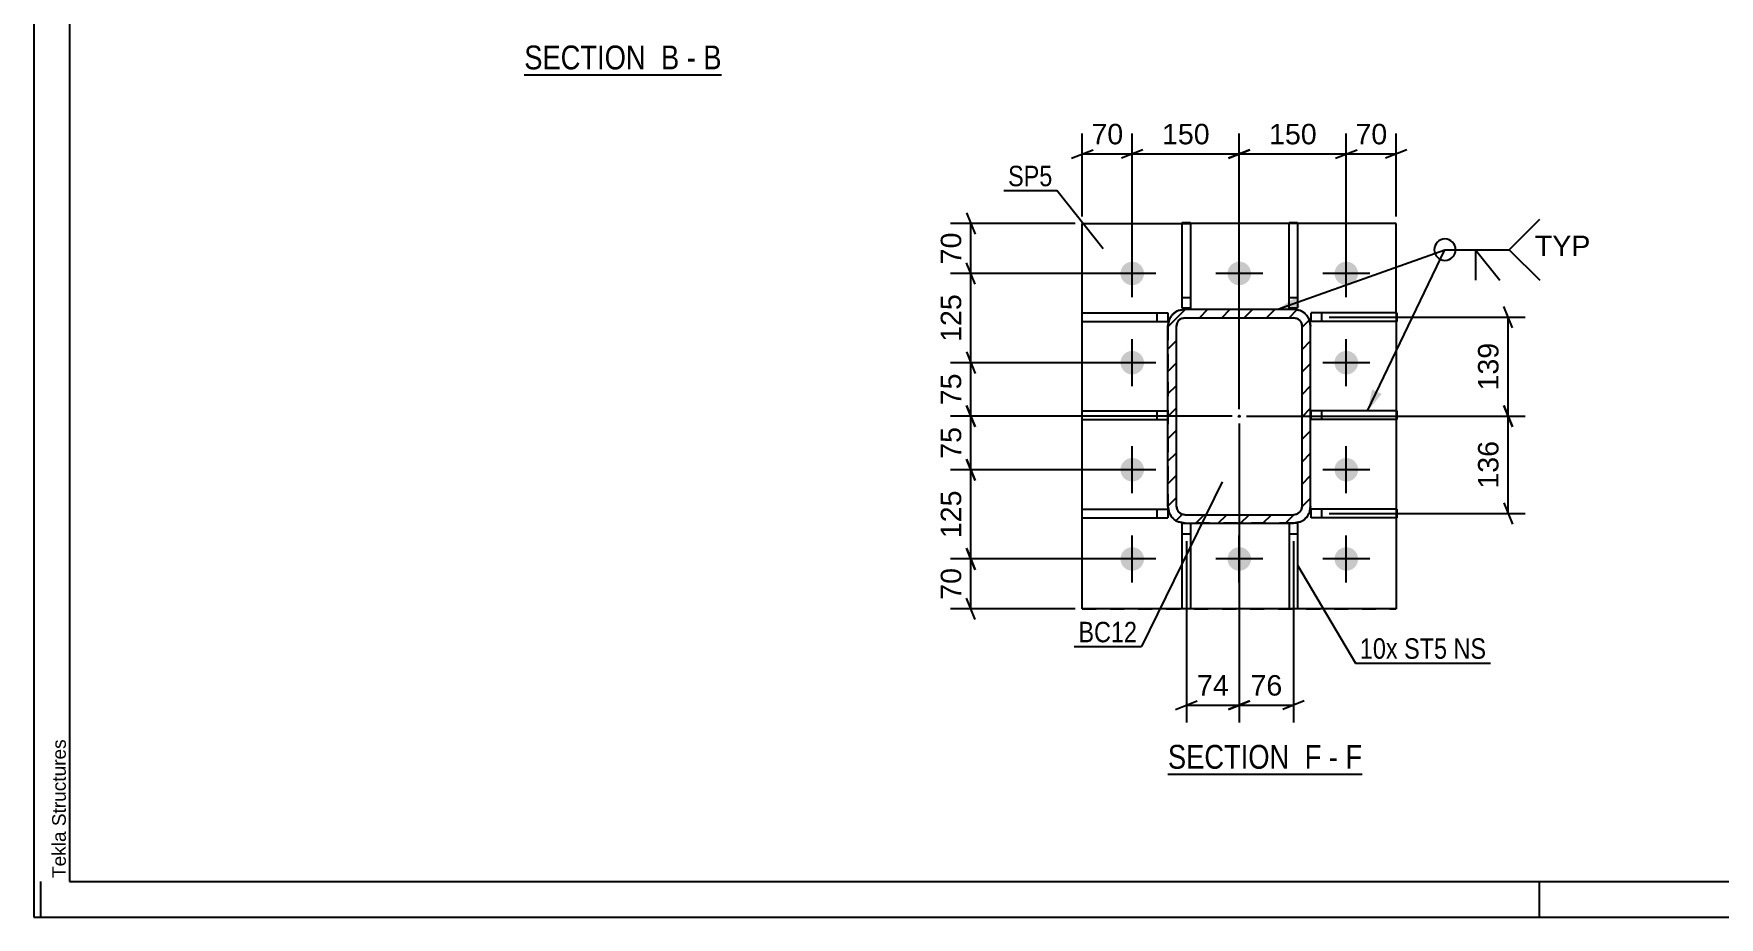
# Model space of a CAD drawing. Header units: millimetres. Extents: x 0 to 841, y 0 to 1249.
# Drawn here: x 0 to 236.2, y 0 to 123.8 of the extents above; entities that cross this region are included whole.
import ezdxf

# ---------------------------------------------------------------- set-up
doc = ezdxf.new("R2010")
doc.units = ezdxf.units.MM
doc.linetypes.add('DXK_LINE_DOT2', pattern=[3.9198, 1.9599, -1.9599])
doc.linetypes.add('DXK_LINE_DOT3', pattern=[5.9187, 2.979, -0.9799, 0.9799, -0.9799])
doc.styles.add('Arial', font='ARIAL.TTF', dxfattribs={"height": 0.2})
doc.styles.add('Arial Narrow', font='ARIALN.TTF', dxfattribs={"height": 0.2})

# ---------------------------------------------------------------- blocks, each defined once
blk = doc.blocks.new('Unknown-284856767-18 - 4342')
at = {"color": 6, "linetype": 'Continuous'}
blk.add_line((68.75, 118.04), (96.4, 118.04), dxfattribs=at)
at = {"color": 0, "linetype": 'Continuous'}
blk.add_wipeout([(86.86, 118.79), (86.86, 122.29), (68.75, 122.29), (68.75, 118.79)], dxfattribs=at)
at = {"color": 7, "linetype": 'Continuous', "style": 'Arial Narrow'}
blk.add_text('SECTION ', height=3.34, dxfattribs=at).set_placement((68.75, 118.79))
at = {"color": 0, "linetype": 'Continuous'}
blk.add_wipeout([(90.47, 118.79), (90.47, 122.29), (87.91, 122.29), (87.91, 118.79)], dxfattribs=at)
at = {"color": 7, "linetype": 'Continuous', "style": 'Arial Narrow'}
blk.add_text('B', height=3.34, dxfattribs=at).set_placement((87.91, 118.79))
at = {"color": 0, "linetype": 'Continuous'}
blk.add_wipeout([(92.79, 118.79), (92.79, 122.29), (91.52, 122.29), (91.52, 118.79)], dxfattribs=at)
at = {"color": 7, "linetype": 'Continuous', "style": 'Arial Narrow'}
blk.add_text('-', height=3.34, dxfattribs=at).set_placement((91.52, 118.79))
at = {"color": 0, "linetype": 'Continuous'}
blk.add_wipeout([(96.4, 118.79), (96.4, 122.29), (93.84, 122.29), (93.84, 118.79)], dxfattribs=at)
at = {"color": 7, "linetype": 'Continuous', "style": 'Arial Narrow'}
blk.add_text('B', height=3.34, dxfattribs=at).set_placement((93.84, 118.79))
blk = doc.blocks.new('Unknown-284856767-1127')
at = {"color": 5, "linetype": 'Continuous'}
for p, q in [((0, 594), (0, 0)), ((5, 589), (5, 5)), ((1, 0), (1, 5)), ((5, 5), (836, 5)), ((211, 0), (211, 5)), ((0, 0), (841, 0))]:
    blk.add_line(p, q, dxfattribs=at)
at = {"color": 174, "linetype": 'Continuous', "style": 'Arial'}
blk.add_text('Tekla Structures', height=1.9102, rotation=90, dxfattribs=at).set_placement((4.5, 5.5))
blk = doc.blocks.new('Unknown-284856767-16 - 6318')
at = {"color": 6, "linetype": 'Continuous'}
blk.add_line((158.95, 20.06), (186.17, 20.06), dxfattribs=at)
at = {"color": 0, "linetype": 'Continuous'}
blk.add_wipeout([(177.06, 20.81), (177.06, 24.31), (158.95, 24.31), (158.95, 20.81)], dxfattribs=at)
at = {"color": 7, "linetype": 'Continuous', "style": 'Arial Narrow'}
blk.add_text('SECTION ', height=3.34, dxfattribs=at).set_placement((158.95, 20.81))
at = {"color": 0, "linetype": 'Continuous'}
blk.add_wipeout([(180.45, 20.81), (180.45, 24.31), (178.11, 24.31), (178.11, 20.81)], dxfattribs=at)
at = {"color": 7, "linetype": 'Continuous', "style": 'Arial Narrow'}
blk.add_text('F', height=3.34, dxfattribs=at).set_placement((178.11, 20.81))
at = {"color": 0, "linetype": 'Continuous'}
blk.add_wipeout([(182.78, 20.81), (182.78, 24.31), (181.5, 24.31), (181.5, 20.81)], dxfattribs=at)
at = {"color": 7, "linetype": 'Continuous', "style": 'Arial Narrow'}
blk.add_text('-', height=3.34, dxfattribs=at).set_placement((181.5, 20.81))
at = {"color": 0, "linetype": 'Continuous'}
blk.add_wipeout([(186.17, 20.81), (186.17, 24.31), (183.83, 24.31), (183.83, 20.81)], dxfattribs=at)
at = {"color": 7, "linetype": 'Continuous', "style": 'Arial Narrow'}
blk.add_text('F', height=3.34, dxfattribs=at).set_placement((183.83, 20.81))
blk = doc.blocks.new('Part-284856767-6369 - 6318')
at = {"color": 2, "linetype": 'Continuous'}
for p, q in [((160.93, 85.33), (160.93, 97.33)), ((160.93, 97.33), (162.13, 97.33)), ((162.13, 97.33), (162.13, 85.33)), ((162.13, 85.33), (160.93, 85.33))]:
    blk.add_line(p, q, dxfattribs=at)
at = {"color": 7, "linetype": 'DXK_LINE_DOT2'}
blk.add_line((160.93, 86.83), (162.13, 86.83), dxfattribs=at)
blk = doc.blocks.new('Part-284856767-6349 - 6318')
at = {"color": 2, "linetype": 'Continuous'}
for p, q in [((146.95, 43.2), (146.95, 97.2)), ((146.95, 97.2), (160.93, 97.2)), ((175.93, 97.2), (162.13, 97.2)), ((190.95, 97.2), (177.13, 97.2)), ((190.95, 84.68), (190.95, 97.2)), ((190.95, 83.48), (190.95, 70.93)), ((190.95, 69.73), (190.95, 57.18)), ((190.95, 55.98), (190.95, 43.2)), ((190.95, 43.2), (146.95, 43.2))]:
    blk.add_line(p, q, dxfattribs=at)
at = {"color": 7, "linetype": 'DXK_LINE_DOT2'}
for p, q in [((160.93, 97.2), (162.13, 97.2)), ((177.13, 97.2), (175.93, 97.2)), ((190.95, 84.68), (190.95, 83.48)), ((190.95, 70.93), (190.95, 69.73)), ((190.95, 57.18), (190.95, 55.98)), ((146.95, 43.2), (190.95, 43.2))]:
    blk.add_line(p, q, dxfattribs=at)
blk = doc.blocks.new('Part-284856767-6341 - 6318')
at = {"linetype": 'Continuous'}
h = blk.add_hatch(dxfattribs=at)
h.set_pattern_fill('', scale=0.7, style=0, pattern_type=0)
h.set_pattern_definition([(45, (158.9528, 57.5998), (-1.57154, 1.57154), [])])
h.paths.add_polyline_path([(158.95, 82.8), (158.95, 57.6), (159.14, 56.68), (159.66, 55.9), (160.43, 55.38), (161.35, 55.2), (176.55, 55.2), (177.47, 55.38), (178.25, 55.9), (178.77, 56.68), (178.95, 57.6), (178.95, 82.8), (178.77, 83.72), (178.25, 84.5), (177.47, 85.02), (176.55, 85.2), (161.35, 85.2), (160.43, 85.02), (159.66, 84.5), (159.14, 83.72)])
h.paths.add_polyline_path([(160.5, 83.65), (160.89, 83.91), (161.35, 84), (176.55, 84), (177.01, 83.91), (177.4, 83.65), (177.66, 83.26), (177.75, 82.8), (177.75, 57.6), (177.66, 57.14), (177.4, 56.75), (177.01, 56.49), (176.55, 56.4), (161.35, 56.4), (160.89, 56.49), (160.5, 56.75), (160.24, 57.14), (160.15, 57.6), (160.15, 82.8), (160.24, 83.26)])
blk.add_hatch(color=246, dxfattribs=at).paths.add_polyline_path([(168.95, 70.1, -1), (168.95, 70.3, -1)])
at = {"color": 7, "linetype": 'DXK_LINE_DOT2'}
for p, q in [((160.43, 85.02), (161.35, 85.2)), ((161.35, 85.2), (176.55, 85.2)), ((176.55, 85.2), (177.47, 85.02)), ((158.95, 82.8), (159.14, 83.72)), ((158.95, 82.8), (158.95, 57.6)), ((160.24, 83.26), (160.15, 82.8)), ((160.15, 57.6), (160.15, 82.8)), ((161.35, 84), (160.89, 83.91)), ((161.35, 84), (176.55, 84)), ((177.01, 83.91), (176.55, 84)), ((177.75, 82.8), (177.66, 83.26)), ((177.75, 57.6), (177.75, 82.8)), ((178.77, 83.72), (178.95, 82.8)), ((178.95, 57.6), (178.95, 82.8)), ((159.14, 56.68), (158.95, 57.6)), ((160.15, 57.6), (160.24, 57.14)), ((177.66, 57.14), (177.75, 57.6)), ((178.95, 57.6), (178.77, 56.68)), ((161.35, 55.2), (160.43, 55.38)), ((160.89, 56.49), (161.35, 56.4)), ((161.35, 56.4), (176.55, 56.4)), ((176.55, 55.2), (161.35, 55.2)), ((176.55, 56.4), (177.01, 56.49)), ((177.47, 55.38), (176.55, 55.2))]:
    blk.add_line(p, q, dxfattribs=at)
at = {"color": 2, "linetype": 'Continuous'}
for p, q in [((161.35, 85.2), (160.43, 85.02)), ((161.35, 85.2), (176.55, 85.2)), ((177.47, 85.02), (176.55, 85.2)), ((159.14, 83.72), (158.95, 82.8)), ((158.95, 57.6), (158.95, 82.8)), ((160.15, 82.8), (160.24, 83.26)), ((160.15, 57.6), (160.15, 82.8)), ((160.89, 83.91), (161.35, 84)), ((161.35, 84), (176.55, 84)), ((176.55, 84), (177.01, 83.91)), ((177.66, 83.26), (177.75, 82.8)), ((177.75, 57.6), (177.75, 82.8)), ((178.95, 82.8), (178.77, 83.72)), ((178.95, 57.6), (178.95, 82.8)), ((158.95, 57.6), (159.14, 56.68)), ((160.24, 57.14), (160.15, 57.6)), ((177.75, 57.6), (177.66, 57.14)), ((178.77, 56.68), (178.95, 57.6)), ((160.43, 55.38), (161.35, 55.2)), ((161.35, 56.4), (160.89, 56.49)), ((161.35, 56.4), (176.55, 56.4)), ((161.35, 55.2), (176.55, 55.2)), ((177.01, 56.49), (176.55, 56.4)), ((176.55, 55.2), (177.47, 55.38))]:
    blk.add_line(p, q, dxfattribs=at)
at = {"color": 7, "linetype": 'DXK_LINE_DOT3'}
blk.add_line((168.95, 70.2), (168.95, 70.2), dxfattribs=at)
at = {"color": 246, "linetype": 'DXK_LINE_DOT2'}
blk.add_line((168.95, 70.2), (168.95, 70.2), dxfattribs=at)
at = {"color": 246, "linetype": 'Continuous'}
blk.add_circle((168.95, 70.2), 0.1, dxfattribs=at)
at = {"color": 7, "linetype": 'DXK_LINE_DOT2'}
for centre, radius, start, end in [((161.35, 82.8), 2.4, 112.5, 157.5), ((161.35, 82.8), 1.2, 112.5, 157.5), ((176.55, 82.8), 1.2, 22.5, 67.5), ((176.55, 82.8), 2.4, 22.5, 67.5), ((161.35, 57.6), 1.2, 202.5, 247.5), ((176.55, 57.6), 1.2, 292.5, 337.5), ((161.35, 57.6), 2.4, 202.5, 247.5), ((176.55, 57.6), 2.4, 292.5, 337.5)]:
    blk.add_arc(centre, radius, start, end, dxfattribs=at)
at = {"color": 2, "linetype": 'Continuous'}
for centre, radius, start, end in [((161.35, 82.8), 2.4, 112.5, 157.5), ((161.35, 82.8), 1.2, 112.5, 157.5), ((176.55, 82.8), 1.2, 22.5, 67.5), ((176.55, 82.8), 2.4, 22.5, 67.5), ((161.35, 57.6), 1.2, 202.5, 247.5), ((176.55, 57.6), 1.2, 292.5, 337.5), ((161.35, 57.6), 2.4, 202.5, 247.5), ((176.55, 57.6), 2.4, 292.5, 337.5)]:
    blk.add_arc(centre, radius, start, end, dxfattribs=at)
blk = doc.blocks.new('Part-284856767-6354 - 6318')
at = {"color": 2, "linetype": 'Continuous'}
for p, q in [((175.93, 55.2), (175.93, 43.2)), ((177.13, 55.2), (176.55, 55.2)), ((177.13, 55.2), (177.13, 43.2)), ((177.13, 43.2), (175.93, 43.2))]:
    blk.add_line(p, q, dxfattribs=at)
at = {"color": 7, "linetype": 'DXK_LINE_DOT2'}
for p, q in [((176.55, 55.2), (175.93, 55.2)), ((175.93, 53.7), (177.13, 53.7))]:
    blk.add_line(p, q, dxfattribs=at)
blk = doc.blocks.new('Bolt-284856767-6472 - 6318')
at = {"linetype": 'Continuous'}
for points in [[(152.3, 90.2, -1), (155.6, 90.2, -1)], [(167.3, 90.2, -1), (170.6, 90.2, -1)], [(182.3, 90.2, -1), (185.6, 90.2, -1)], [(152.3, 77.7, -1), (155.6, 77.7, -1)], [(182.3, 77.7, -1), (185.6, 77.7, -1)], [(152.3, 62.7, -1), (155.6, 62.7, -1)], [(182.3, 62.7, -1), (185.6, 62.7, -1)], [(152.3, 50.2, -1), (155.6, 50.2, -1)], [(167.3, 50.2, -1), (170.6, 50.2, -1)], [(182.3, 50.2, -1), (185.6, 50.2, -1)]]:
    blk.add_hatch(color=1, dxfattribs=at).paths.add_polyline_path(points)
at = {"color": 1, "linetype": 'Continuous'}
for p, q in [((153.95, 86.9), (153.95, 93.5)), ((168.95, 86.9), (168.95, 93.5)), ((183.95, 86.9), (183.95, 93.5)), ((157.25, 90.2), (150.65, 90.2)), ((172.25, 90.2), (165.65, 90.2)), ((187.25, 90.2), (180.65, 90.2)), ((153.95, 74.4), (153.95, 81)), ((183.95, 74.4), (183.95, 81)), ((157.25, 77.7), (150.65, 77.7)), ((187.25, 77.7), (180.65, 77.7)), ((153.95, 59.4), (153.95, 66)), ((183.95, 59.4), (183.95, 66)), ((157.25, 62.7), (150.65, 62.7)), ((187.25, 62.7), (180.65, 62.7)), ((153.95, 46.9), (153.95, 53.5)), ((168.95, 46.9), (168.95, 53.5)), ((183.95, 46.9), (183.95, 53.5)), ((157.25, 50.2), (150.65, 50.2)), ((172.25, 50.2), (165.65, 50.2)), ((187.25, 50.2), (180.65, 50.2))]:
    blk.add_line(p, q, dxfattribs=at)
blk = doc.blocks.new('Part-284856767-6359 - 6318')
at = {"color": 2, "linetype": 'Continuous'}
for p, q in [((160.93, 43.2), (160.93, 55.2)), ((160.93, 55.2), (161.35, 55.2)), ((162.13, 55.2), (162.13, 43.2)), ((162.13, 43.2), (160.93, 43.2))]:
    blk.add_line(p, q, dxfattribs=at)
at = {"color": 7, "linetype": 'DXK_LINE_DOT2'}
for p, q in [((161.35, 55.2), (162.13, 55.2)), ((160.93, 53.7), (162.13, 53.7))]:
    blk.add_line(p, q, dxfattribs=at)
blk = doc.blocks.new('Part-284856767-6364 - 6318')
at = {"color": 2, "linetype": 'Continuous'}
for p, q in [((175.93, 85.33), (175.93, 97.33)), ((175.93, 97.33), (177.13, 97.33)), ((177.13, 97.33), (177.13, 85.33)), ((177.13, 85.33), (175.93, 85.33))]:
    blk.add_line(p, q, dxfattribs=at)
at = {"color": 7, "linetype": 'DXK_LINE_DOT2'}
blk.add_line((175.93, 86.83), (177.13, 86.83), dxfattribs=at)
blk = doc.blocks.new('Part-284856767-6374 - 6318')
at = {"color": 2, "linetype": 'Continuous'}
for p, q in [((146.95, 69.73), (146.95, 70.93)), ((146.95, 70.93), (158.95, 70.93)), ((146.95, 69.73), (158.95, 69.73))]:
    blk.add_line(p, q, dxfattribs=at)
at = {"color": 7, "linetype": 'DXK_LINE_DOT2'}
for p, q in [((157.45, 69.73), (157.45, 70.93)), ((158.95, 70.93), (158.95, 69.73))]:
    blk.add_line(p, q, dxfattribs=at)
blk = doc.blocks.new('Part-284856767-6379 - 6318')
at = {"color": 2, "linetype": 'Continuous'}
for p, q in [((146.95, 83.48), (146.95, 84.68)), ((146.95, 84.68), (158.95, 84.68)), ((146.95, 83.48), (158.95, 83.48)), ((158.95, 84.68), (158.95, 83.48))]:
    blk.add_line(p, q, dxfattribs=at)
at = {"color": 7, "linetype": 'DXK_LINE_DOT2'}
blk.add_line((157.45, 83.48), (157.45, 84.68), dxfattribs=at)
blk = doc.blocks.new('Part-284856767-6384 - 6318')
at = {"color": 2, "linetype": 'Continuous'}
for p, q in [((146.95, 55.98), (146.95, 57.18)), ((146.95, 57.18), (158.95, 57.18)), ((158.95, 57.18), (158.95, 55.98)), ((146.95, 55.98), (158.95, 55.98))]:
    blk.add_line(p, q, dxfattribs=at)
at = {"color": 7, "linetype": 'DXK_LINE_DOT2'}
blk.add_line((157.45, 55.98), (157.45, 57.18), dxfattribs=at)
blk = doc.blocks.new('Part-284856767-6389 - 6318')
at = {"color": 2, "linetype": 'Continuous'}
for p, q in [((191.03, 70.93), (179.03, 70.93)), ((179.03, 69.73), (179.03, 70.93)), ((191.03, 70.93), (191.03, 69.73)), ((191.03, 69.73), (179.03, 69.73))]:
    blk.add_line(p, q, dxfattribs=at)
at = {"color": 7, "linetype": 'DXK_LINE_DOT2'}
blk.add_line((180.53, 69.73), (180.53, 70.93), dxfattribs=at)
blk = doc.blocks.new('Part-284856767-6394 - 6318')
at = {"color": 2, "linetype": 'Continuous'}
for p, q in [((191.03, 84.68), (179.03, 84.68)), ((179.03, 83.48), (179.03, 84.68)), ((191.03, 83.48), (179.03, 83.48)), ((191.03, 84.68), (191.03, 83.48))]:
    blk.add_line(p, q, dxfattribs=at)
at = {"color": 7, "linetype": 'DXK_LINE_DOT2'}
blk.add_line((180.53, 83.48), (180.53, 84.68), dxfattribs=at)
blk = doc.blocks.new('Part-284856767-6399 - 6318')
at = {"color": 2, "linetype": 'Continuous'}
for p, q in [((191.03, 57.18), (179.03, 57.18)), ((179.03, 55.98), (179.03, 57.18)), ((191.03, 57.18), (191.03, 55.98)), ((191.03, 55.98), (179.03, 55.98))]:
    blk.add_line(p, q, dxfattribs=at)
at = {"color": 7, "linetype": 'DXK_LINE_DOT2'}
blk.add_line((180.53, 55.98), (180.53, 57.18), dxfattribs=at)
blk = doc.blocks.new('StraightDimension-284856767-14221 - 6318')
at = {"color": 7, "linetype": 'Continuous'}
for p, q in [((152.95, 50.2), (128.48, 50.2)), ((130.73, 51.7), (131.93, 48.7)), ((131.33, 43.2), (131.33, 50.2)), ((145.95, 43.2), (128.48, 43.2)), ((131.93, 41.7), (130.73, 44.7))]:
    blk.add_line(p, q, dxfattribs=at)
at = {"color": 0}
blk.add_wipeout([(130.58, 49.52), (126.38, 49.52), (126.38, 43.88), (130.58, 43.88)], dxfattribs=at)
at = {"color": 3, "style": 'Arial'}
blk.add_text('70', height=2.865, rotation=90.0002, dxfattribs=at).set_placement((129.98, 44.48))
blk = doc.blocks.new('StraightDimension-284856767-14220 - 6318')
at = {"color": 7, "linetype": 'Continuous'}
for p, q in [((130.73, 64.2), (131.93, 61.2)), ((152.95, 62.7), (128.48, 62.7)), ((131.33, 50.2), (131.33, 62.7)), ((152.95, 50.2), (128.48, 50.2)), ((131.93, 48.7), (130.73, 51.7))]:
    blk.add_line(p, q, dxfattribs=at)
at = {"color": 0}
blk.add_wipeout([(130.58, 60.39), (126.38, 60.39), (126.38, 52.51), (130.58, 52.51)], dxfattribs=at)
at = {"color": 3, "style": 'Arial'}
blk.add_text('125', height=2.865, rotation=90.0002, dxfattribs=at).set_placement((129.98, 53.11))
blk = doc.blocks.new('StraightDimension-284856767-6491 - 6318')
at = {"color": 7, "linetype": 'Continuous'}
for p, q in [((207.22, 82.58), (206.02, 85.58)), ((181.53, 84.08), (209.02, 84.08)), ((206.62, 70.2), (206.62, 84.08)), ((206.02, 71.7), (207.22, 68.7)), ((169.95, 70.2), (209.02, 70.2))]:
    blk.add_line(p, q, dxfattribs=at)
at = {"color": 0}
blk.add_wipeout([(205.87, 81.08), (201.67, 81.08), (201.67, 73.2), (205.87, 73.2)], dxfattribs=at)
at = {"color": 3, "style": 'Arial'}
blk.add_text('139', height=2.865, rotation=90.0002, dxfattribs=at).set_placement((205.27, 73.8))
blk = doc.blocks.new('StraightDimension-284856767-6509 - 6318')
at = {"color": 7, "linetype": 'Continuous'}
for p, q in [((153.95, 91.2), (153.95, 109.79)), ((168.95, 71.2), (168.95, 109.79)), ((155.45, 107.54), (152.45, 106.34)), ((153.95, 106.94), (168.95, 106.94)), ((167.45, 106.34), (170.45, 107.54))]:
    blk.add_line(p, q, dxfattribs=at)
at = {"color": 0}
blk.add_wipeout([(165.39, 107.69), (165.39, 111.89), (157.52, 111.89), (157.52, 107.69)], dxfattribs=at)
at = {"color": 3, "style": 'Arial'}
blk.add_text('150', height=2.865, dxfattribs=at).set_placement((158.12, 108.29))
blk = doc.blocks.new('StraightDimension-284856767-14218 - 6318')
at = {"color": 7, "linetype": 'Continuous'}
for p, q in [((130.73, 79.2), (131.93, 76.2)), ((152.95, 77.7), (128.48, 77.7)), ((131.33, 70.2), (131.33, 77.7)), ((131.93, 68.7), (130.73, 71.7)), ((167.95, 70.2), (128.48, 70.2))]:
    blk.add_line(p, q, dxfattribs=at)
at = {"color": 0}
blk.add_wipeout([(130.58, 76.77), (126.38, 76.77), (126.38, 71.13), (130.58, 71.13)], dxfattribs=at)
at = {"color": 3, "style": 'Arial'}
blk.add_text('75', height=2.865, rotation=90.0002, dxfattribs=at).set_placement((129.98, 71.73))
blk = doc.blocks.new('StraightDimension-284856767-6484 - 6318')
at = {"color": 7, "linetype": 'Continuous'}
for p, q in [((207.22, 68.7), (206.02, 71.7)), ((169.95, 70.2), (209.02, 70.2)), ((206.62, 56.58), (206.62, 70.2)), ((206.02, 58.08), (207.22, 55.08)), ((181.53, 56.58), (209.02, 56.58))]:
    blk.add_line(p, q, dxfattribs=at)
at = {"color": 0}
blk.add_wipeout([(205.87, 67.33), (201.67, 67.33), (201.67, 59.45), (205.87, 59.45)], dxfattribs=at)
at = {"color": 3, "style": 'Arial'}
blk.add_text('136', height=2.865, rotation=90.0002, dxfattribs=at).set_placement((205.27, 60.05))
blk = doc.blocks.new('StraightDimension-284856767-6499 - 6318')
at = {"color": 7, "linetype": 'Continuous'}
for p, q in [((146.95, 98.2), (146.95, 109.79)), ((153.95, 91.2), (153.95, 109.79)), ((145.45, 106.34), (148.45, 107.54)), ((146.95, 106.94), (153.95, 106.94)), ((155.45, 107.54), (152.45, 106.34))]:
    blk.add_line(p, q, dxfattribs=at)
at = {"color": 0}
blk.add_wipeout([(153.28, 107.69), (153.28, 111.89), (147.63, 111.89), (147.63, 107.69)], dxfattribs=at)
at = {"color": 3, "style": 'Arial'}
blk.add_text('70', height=2.865, dxfattribs=at).set_placement((148.23, 108.29))
blk = doc.blocks.new('StraightDimension-284856767-6520 - 6318')
at = {"color": 7, "linetype": 'Continuous'}
for p, q in [((168.95, 71.2), (168.95, 109.79)), ((183.95, 91.2), (183.95, 109.79)), ((170.45, 107.54), (167.45, 106.34)), ((168.95, 106.94), (183.95, 106.94)), ((182.45, 106.34), (185.45, 107.54))]:
    blk.add_line(p, q, dxfattribs=at)
at = {"color": 0}
blk.add_wipeout([(180.39, 107.69), (180.39, 111.89), (172.52, 111.89), (172.52, 107.69)], dxfattribs=at)
at = {"color": 3, "style": 'Arial'}
blk.add_text('150', height=2.865, dxfattribs=at).set_placement((173.12, 108.29))
blk = doc.blocks.new('StraightDimension-284856767-6531 - 6318')
at = {"color": 7, "linetype": 'Continuous'}
for p, q in [((183.95, 91.2), (183.95, 109.79)), ((190.95, 98.2), (190.95, 109.79)), ((182.45, 106.34), (185.45, 107.54)), ((183.95, 106.94), (190.95, 106.94)), ((192.45, 107.54), (189.45, 106.34))]:
    blk.add_line(p, q, dxfattribs=at)
at = {"color": 0}
blk.add_wipeout([(190.28, 107.69), (190.28, 111.89), (184.63, 111.89), (184.63, 107.69)], dxfattribs=at)
at = {"color": 3, "style": 'Arial'}
blk.add_text('70', height=2.865, dxfattribs=at).set_placement((185.23, 108.29))
blk = doc.blocks.new('StraightDimension-284856767-6597 - 6318')
at = {"color": 7, "linetype": 'Continuous'}
for p, q in [((168.95, 69.2), (168.95, 27.31)), ((161.53, 52.7), (161.53, 27.31)), ((160.03, 29.11), (163.03, 30.31)), ((161.53, 29.71), (168.95, 29.71)), ((170.45, 30.31), (167.45, 29.11))]:
    blk.add_line(p, q, dxfattribs=at)
at = {"color": 0}
blk.add_wipeout([(168.07, 30.46), (168.07, 34.66), (162.42, 34.66), (162.42, 30.46)], dxfattribs=at)
at = {"color": 3, "style": 'Arial'}
blk.add_text('74', height=2.865, dxfattribs=at).set_placement((163.02, 31.06))
blk = doc.blocks.new('StraightDimension-284856767-6604 - 6318')
at = {"color": 7, "linetype": 'Continuous'}
for p, q in [((168.95, 69.2), (168.95, 27.31)), ((176.53, 52.7), (176.53, 27.31)), ((167.45, 29.11), (170.45, 30.31)), ((168.95, 29.71), (176.53, 29.71)), ((178.03, 30.31), (175.03, 29.11))]:
    blk.add_line(p, q, dxfattribs=at)
at = {"color": 0}
blk.add_wipeout([(175.57, 30.46), (175.57, 34.66), (169.92, 34.66), (169.92, 30.46)], dxfattribs=at)
at = {"color": 3, "style": 'Arial'}
blk.add_text('76', height=2.865, dxfattribs=at).set_placement((170.52, 31.06))
blk = doc.blocks.new('StraightDimension-284856767-14216 - 6318')
at = {"color": 7, "linetype": 'Continuous'}
for p, q in [((145.95, 97.2), (128.48, 97.2)), ((130.73, 98.7), (131.93, 95.7)), ((131.33, 90.2), (131.33, 97.2)), ((152.95, 90.2), (128.48, 90.2)), ((131.93, 88.7), (130.73, 91.7))]:
    blk.add_line(p, q, dxfattribs=at)
at = {"color": 0}
blk.add_wipeout([(130.58, 96.52), (126.38, 96.52), (126.38, 90.88), (130.58, 90.88)], dxfattribs=at)
at = {"color": 3, "style": 'Arial'}
blk.add_text('70', height=2.865, rotation=90.0002, dxfattribs=at).set_placement((129.98, 91.48))
blk = doc.blocks.new('StraightDimension-284856767-14217 - 6318')
at = {"color": 7, "linetype": 'Continuous'}
for p, q in [((152.95, 90.2), (128.48, 90.2)), ((131.93, 88.7), (130.73, 91.7)), ((131.33, 77.7), (131.33, 90.2)), ((130.73, 79.2), (131.93, 76.2)), ((152.95, 77.7), (128.48, 77.7))]:
    blk.add_line(p, q, dxfattribs=at)
at = {"color": 0}
blk.add_wipeout([(130.58, 87.89), (126.38, 87.89), (126.38, 80.01), (130.58, 80.01)], dxfattribs=at)
at = {"color": 3, "style": 'Arial'}
blk.add_text('125', height=2.865, rotation=90.0002, dxfattribs=at).set_placement((129.98, 80.61))
blk = doc.blocks.new('StraightDimension-284856767-14219 - 6318')
at = {"color": 7, "linetype": 'Continuous'}
for p, q in [((130.73, 71.7), (131.93, 68.7)), ((167.95, 70.2), (128.48, 70.2)), ((131.33, 62.7), (131.33, 70.2)), ((131.93, 61.2), (130.73, 64.2)), ((152.95, 62.7), (128.48, 62.7))]:
    blk.add_line(p, q, dxfattribs=at)
at = {"color": 0}
blk.add_wipeout([(130.58, 69.27), (126.38, 69.27), (126.38, 63.63), (130.58, 63.63)], dxfattribs=at)
at = {"color": 3, "style": 'Arial'}
blk.add_text('75', height=2.865, rotation=90.0002, dxfattribs=at).set_placement((129.98, 64.23))
blk = doc.blocks.new('Mark-284856767-6345 - 6318')
at = {"color": 0}
blk.add_wipeout([(142.76, 102.42), (142.76, 105.42), (136.55, 105.42), (136.55, 102.42)], dxfattribs=at)
blk.add_wipeout([(142.76, 102.42), (142.76, 105.42), (136.55, 105.42), (136.55, 102.42)], dxfattribs=at)
at = {"color": 30, "linetype": 'Continuous'}
for p in [(135.95, 101.82), (149.89, 93.67)]:
    blk.add_line(p, (143.36, 101.82), dxfattribs=at)
at = {"color": 3, "style": 'Arial Narrow'}
blk.add_text('SP5', height=2.863, dxfattribs=at).set_placement((136.55, 102.42))
blk = doc.blocks.new('Mark-284856767-6337 - 6318')
at = {"color": 0}
blk.add_wipeout([(154.63, 38.53), (154.63, 41.53), (146.41, 41.53), (146.41, 38.53)], dxfattribs=at)
blk.add_wipeout([(154.63, 38.53), (154.63, 41.53), (146.41, 41.53), (146.41, 38.53)], dxfattribs=at)
at = {"color": 30, "linetype": 'Continuous'}
for p in [(166.54, 61.02), (145.81, 37.93)]:
    blk.add_line(p, (155.23, 37.93), dxfattribs=at)
at = {"color": 3, "style": 'Arial Narrow'}
blk.add_text('BC12', height=2.863, dxfattribs=at).set_placement((146.41, 38.53))
blk = doc.blocks.new('MarkSet-284856767-6638 - 6318')
at = {"color": 0}
blk.add_wipeout([(191.15, 36.22), (191.15, 39.22), (185.85, 39.22), (185.85, 36.22)], dxfattribs=at)
blk.add_wipeout([(191.15, 36.22), (191.15, 39.22), (185.85, 39.22), (185.85, 36.22)], dxfattribs=at)
at = {"color": 30, "linetype": 'Continuous'}
blk.add_line((177.13, 49.34), (185.25, 35.62), dxfattribs=at)
at = {"color": 0}
blk.add_wipeout([(198.08, 36.22), (198.08, 39.22), (192.05, 39.22), (192.05, 36.22)], dxfattribs=at)
blk.add_wipeout([(198.08, 36.22), (198.08, 39.22), (192.05, 39.22), (192.05, 36.22)], dxfattribs=at)
at = {"color": 3, "style": 'Arial Narrow'}
blk.add_text('10x', height=2.863, dxfattribs=at).set_placement((185.85, 36.22))
at = {"color": 0}
blk.add_wipeout([(203.54, 36.22), (203.54, 39.22), (198.98, 39.22), (198.98, 36.22)], dxfattribs=at)
blk.add_wipeout([(203.54, 36.22), (203.54, 39.22), (198.98, 39.22), (198.98, 36.22)], dxfattribs=at)
at = {"color": 30, "linetype": 'Continuous'}
blk.add_line((185.25, 35.62), (204.14, 35.62), dxfattribs=at)
at = {"color": 3, "style": 'Arial Narrow'}
for s, p in [('ST5', (192.05, 36.22)), ('NS', (198.98, 36.22))]:
    blk.add_text(s, height=2.863, dxfattribs=at).set_placement(p)
blk = doc.blocks.new('WeldMark-284856767-6611 - 6318')
at = {"linetype": 'Continuous'}
for points in [[(177.44, 85.5), (174.36, 85.2), (176.94, 86.91)], [(188.91, 73.31), (186.94, 70.93), (187.56, 73.96)]]:
    blk.add_hatch(color=30, dxfattribs=at).paths.add_polyline_path(points)
at = {"color": 30, "linetype": 'Continuous'}
for p, q in [((174.36, 85.2), (197.77, 93.53)), ((186.94, 70.93), (197.77, 93.53)), ((197.77, 93.53), (206.77, 93.53))]:
    blk.add_line(p, q, dxfattribs=at)
at = {"color": 3, "linetype": 'Continuous'}
for q in [(205.48, 89.25), (202.05, 89.25)]:
    blk.add_line((202.05, 93.53), q, dxfattribs=at)
for start, end in [(90, 270), (270, 90)]:
    blk.add_arc((197.77, 93.53), 1.5, start, end, dxfattribs=at)
at = {"color": 0, "linetype": 'Continuous'}
blk.add_wipeout([(218.14, 92.63), (218.14, 95.63), (210.37, 95.63), (210.37, 92.63)], dxfattribs=at)
blk.add_wipeout([(218.14, 92.63), (218.14, 95.63), (210.37, 95.63), (210.37, 92.63)], dxfattribs=at)
at = {"color": 3, "linetype": 'Continuous'}
for q in [(211.05, 97.82), (211.05, 89.25)]:
    blk.add_line((206.77, 93.53), q, dxfattribs=at)
at = {"color": 3, "linetype": 'Continuous', "style": 'Arial'}
blk.add_text('TYP', height=2.865, dxfattribs=at).set_placement((210.37, 92.63))

msp = doc.modelspace()

# ---------------------------------------------------------------- block references
for name in ['Unknown-284856767-18 - 4342', 'Part-284856767-6349 - 6318', 'Part-284856767-6369 - 6318', 'Part-284856767-6364 - 6318', 'Bolt-284856767-6472 - 6318', 'Part-284856767-6341 - 6318', 'Part-284856767-6379 - 6318', 'Part-284856767-6394 - 6318', 'Part-284856767-6374 - 6318', 'Part-284856767-6389 - 6318', 'Part-284856767-6384 - 6318', 'Part-284856767-6399 - 6318', 'Part-284856767-6359 - 6318', 'Part-284856767-6354 - 6318']:
    msp.add_blockref(name, (0, 0))

# ---------------------------------------------------------------- next in the draw order: block references
msp.add_blockref('Unknown-284856767-1127', (0, 0))

# ---------------------------------------------------------------- next in the draw order: block references
for name in ['StraightDimension-284856767-6491 - 6318', 'StraightDimension-284856767-14221 - 6318', 'Unknown-284856767-16 - 6318']:
    msp.add_blockref(name, (0, 0))

# ---------------------------------------------------------------- next in the draw order: block references
for name in ['StraightDimension-284856767-6509 - 6318', 'StraightDimension-284856767-14220 - 6318']:
    msp.add_blockref(name, (0, 0))

# ---------------------------------------------------------------- next in the draw order: block references
for name in ['StraightDimension-284856767-6499 - 6318', 'StraightDimension-284856767-14218 - 6318', 'StraightDimension-284856767-6484 - 6318']:
    msp.add_blockref(name, (0, 0))

# ---------------------------------------------------------------- next in the draw order: block references
for name in ['StraightDimension-284856767-6520 - 6318', 'StraightDimension-284856767-14216 - 6318', 'StraightDimension-284856767-6597 - 6318']:
    msp.add_blockref(name, (0, 0))

# ---------------------------------------------------------------- next in the draw order: block references
for name in ['StraightDimension-284856767-6531 - 6318', 'Mark-284856767-6345 - 6318', 'StraightDimension-284856767-14217 - 6318', 'StraightDimension-284856767-6604 - 6318']:
    msp.add_blockref(name, (0, 0))

# ---------------------------------------------------------------- next in the draw order: block references
for name in ['WeldMark-284856767-6611 - 6318', 'StraightDimension-284856767-14219 - 6318', 'MarkSet-284856767-6638 - 6318']:
    msp.add_blockref(name, (0, 0))

# ---------------------------------------------------------------- next in the draw order: block references
msp.add_blockref('Mark-284856767-6337 - 6318', (0, 0))

doc.saveas('drawing.dxf')
